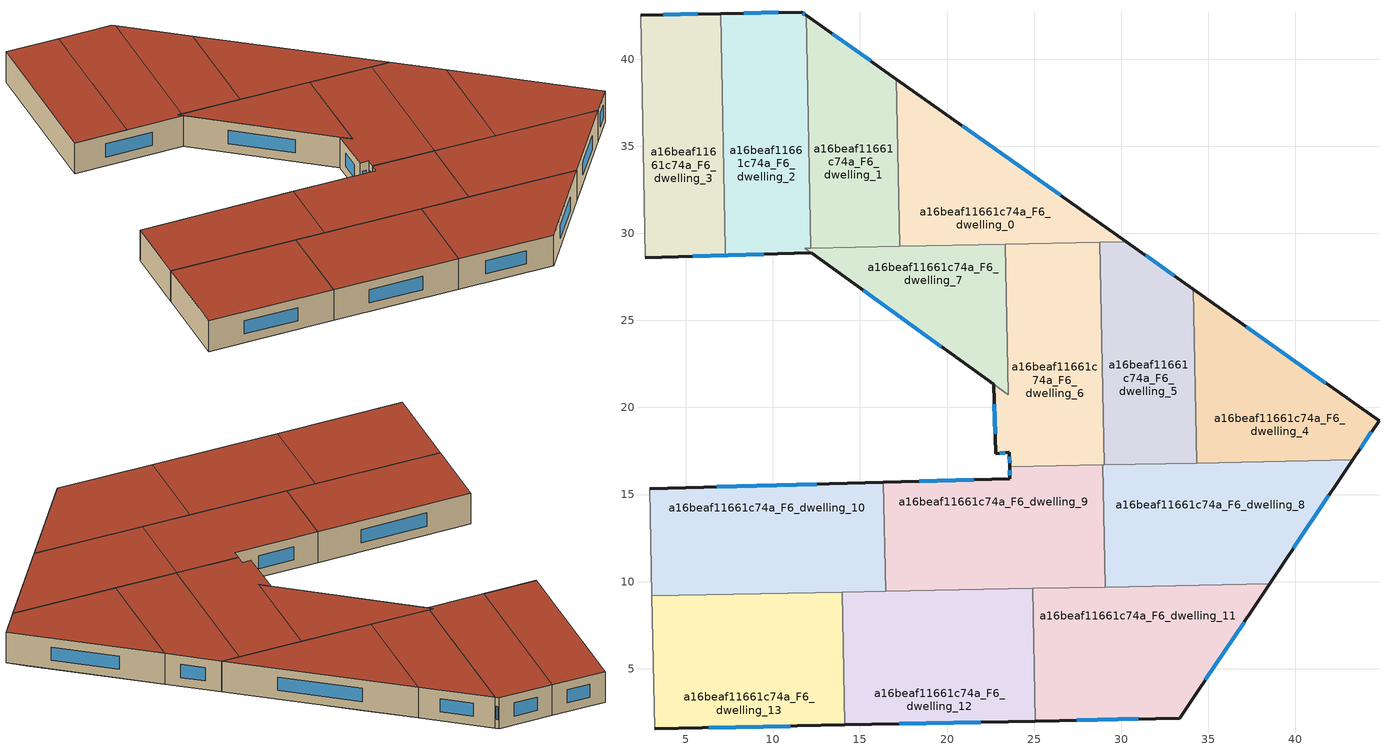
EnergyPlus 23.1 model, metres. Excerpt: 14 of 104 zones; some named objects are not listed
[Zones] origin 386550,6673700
a16beaf11661c74a_F6_dwelling_0
 floor adiabatic (EU_floor_Construction): 30.3,29.51 17.28,29.25 17.22,32.3 26.11,32.47 z18; 21,36.08 17.14,36.01 17.09,38.85 z18
 floor to a16beaf11661c74a_F5_dwelling_2 (EU_floor_Construction): 26.11,32.47 17.22,32.3 17.14,36.01 21,36.08 z18
 wall outside (EU_wall_Construction): 30.3,29.51 17.09,38.85 z18:21
 wall to a16beaf11661c74a_F6_dwelling_1 (EU_wall_Construction): 17.09,38.85 17.28,29.25 z18:21
 wall to a16beaf11661c74a_F6_dwelling_7 (EU_wall_Construction): 17.28,29.25 23.35,29.37 z18:21
 wall to a16beaf11661c74a_F6_dwelling_5 (EU_wall_Construction): 28.77,29.48 30.3,29.51 z18:21
 wall to a16beaf11661c74a_F6_dwelling_6 (EU_wall_Construction): 23.35,29.37 28.77,29.48 z18:21
 window (EU_Window_Construction): 26.52,32.18 20.86,36.18 z18.86:20.14
 roof outside (EU_roof_Construction): 30.3,29.51 17.09,38.85 17.28,29.25 z21
a16beaf11661c74a_F6_dwelling_1
 floor to a16beaf11661c74a_F5_dwelling_1 (EU_floor_Construction): 17.09,38.85 17.14,36.01 12.05,35.91 11.99,39.11 16.59,39.2 z18
 floor to a16beaf11661c74a_F5_dwelling_0 (EU_floor_Construction): 16.59,39.2 11.99,39.11 11.92,42.51 z18
 floor to a16beaf11661c74a_F5_dwelling_2 (EU_floor_Construction): 17.14,36.01 17.22,32.3 12.12,32.2 12.05,35.91 z18
 floor adiabatic (EU_floor_Construction): 17.22,32.3 17.28,29.25 12.18,29.15 12.12,32.2 z18
 wall outside (EU_wall_Construction): 17.09,38.85 11.92,42.51 z18:21
 wall to a16beaf11661c74a_F6_dwelling_2 (EU_wall_Construction): 11.92,42.51 12.18,29.15 z18:21
 wall to a16beaf11661c74a_F6_dwelling_7 (EU_wall_Construction): 12.18,29.15 17.28,29.25 z18:21
 window (EU_Window_Construction): 15.61,39.9 13.4,41.46 z18.86:20.14
 roof outside (EU_roof_Construction): 17.28,29.25 17.09,38.85 11.92,42.51 12.18,29.15 z21
a16beaf11661c74a_F6_dwelling_10
 floor to a16beaf11661c74a_F5_dwelling_10 (EU_floor_Construction): 16.4,13.01 16.44,10.84 3.03,10.58 2.98,12.75 z18
 floor to a16beaf11661c74a_F5_dwelling_11 (EU_floor_Construction): 16.44,10.84 16.47,9.45 3.05,9.18 3.03,10.58 z18
 floor adiabatic (EU_floor_Construction): 16.34,15.71 16.4,13.01 2.98,12.75 2.93,15.34 z18
 wall outside (EU_wall_Construction): 16.34,15.71 2.93,15.34 z18:21
 wall to a16beaf11661c74a_F6_dwelling_9 (EU_wall_Construction): 16.47,9.45 16.34,15.71 z18:21
 wall adiabatic (EU_wall_Construction): 2.93,15.34 3.05,9.18 z18:21
 wall to a16beaf11661c74a_F6_dwelling_13 (EU_wall_Construction): 3.05,9.18 13.97,9.4 z18:21
 wall to a16beaf11661c74a_F6_dwelling_12 (EU_wall_Construction): 13.97,9.4 16.47,9.45 z18:21
 window (EU_Window_Construction): 12.51,15.61 6.76,15.45 z18.86:20.14
 roof outside (EU_roof_Construction): 16.47,9.45 16.34,15.71 2.93,15.34 3.05,9.18 z21
a16beaf11661c74a_F6_dwelling_11
 floor to a16beaf11661c74a_F5_dwelling_12 (EU_floor_Construction): 38.07,9.2 36.66,7.1 24.97,6.87 24.93,8.94 z18
 floor to a16beaf11661c74a_F5_dwelling_13 (EU_floor_Construction): 36.66,7.1 35.16,4.86 25.01,4.66 24.97,6.87 z18
 floor to a16beaf11661c74a_F5_dwelling_11 (EU_floor_Construction): 38.52,9.88 38.07,9.2 24.93,8.94 24.91,9.61 z18
 floor to a16beaf11661c74a_F5_dwelling_14 (EU_floor_Construction): 35.16,4.86 33.36,2.17 25.06,2 25.01,4.66 z18
 wall outside (EU_wall_Construction): 25.06,2 33.36,2.17 38.52,9.88 z18:21
 wall to a16beaf11661c74a_F6_dwelling_12 (EU_wall_Construction): 24.91,9.61 25.06,2 z18:21
 wall to a16beaf11661c74a_F6_dwelling_8 (EU_wall_Construction): 38.52,9.88 29.09,9.69 z18:21
 wall to a16beaf11661c74a_F6_dwelling_9 (EU_wall_Construction): 29.09,9.69 24.91,9.61 z18:21
 window (EU_Window_Construction): 34.84,4.37 37.05,7.67 / 27.43,2.05 30.99,2.12 z18.86:20.14
 roof outside (EU_roof_Construction): 33.36,2.17 38.52,9.88 24.91,9.61 25.06,2 z21
a16beaf11661c74a_F6_dwelling_12
 floor to a16beaf11661c74a_F5_dwelling_12 (EU_floor_Construction): 24.93,8.94 24.97,6.87 14.03,6.66 13.99,8.72 z18
 floor to a16beaf11661c74a_F5_dwelling_14 (EU_floor_Construction): 25.01,4.66 25.06,2 14.12,1.77 14.07,4.44 z18
 floor to a16beaf11661c74a_F5_dwelling_13 (EU_floor_Construction): 24.97,6.87 25.01,4.66 14.07,4.44 14.03,6.66 z18
 floor adiabatic (EU_floor_Construction): 24.91,9.61 24.93,8.94 13.99,8.72 13.98,9.4 z18
 wall outside (EU_wall_Construction): 14.12,1.77 25.06,2 z18:21
 wall to a16beaf11661c74a_F6_dwelling_13 (EU_wall_Construction): 13.97,9.4 14.12,1.77 z18:21
 wall to a16beaf11661c74a_F6_dwelling_9 (EU_wall_Construction): 24.91,9.61 16.47,9.44 z18:21
 window (EU_Window_Construction): 17.25,1.84 21.94,1.93 z18.86:20.14
 roof outside (EU_roof_Construction): 25.06,2 24.91,9.61 13.97,9.4 14.12,1.77 z21
a16beaf11661c74a_F6_dwelling_13
 floor to a16beaf11661c74a_F5_dwelling_13 (EU_floor_Construction): 14.03,6.66 14.07,4.44 3.15,4.23 3.11,6.44 z18
 floor to a16beaf11661c74a_F5_dwelling_14 (EU_floor_Construction): 14.07,4.44 14.12,1.77 3.2,1.55 3.15,4.23 z18
 floor to a16beaf11661c74a_F5_dwelling_12 (EU_floor_Construction): 13.99,8.72 14.03,6.66 3.11,6.44 3.07,8.51 z18
 floor adiabatic (EU_floor_Construction): 13.97,9.4 13.99,8.72 3.07,8.51 3.05,9.18 z18
 wall outside (EU_wall_Construction): 3.2,1.54 14.12,1.77 z18:21
 wall adiabatic (EU_wall_Construction): 3.05,9.18 3.2,1.54 z18:21
 window (EU_Window_Construction): 6.32,1.61 11,1.71 z18.86:20.14
 roof outside (EU_roof_Construction): 14.12,1.77 13.97,9.4 3.05,9.18 3.2,1.54 z21
a16beaf11661c74a_F6_dwelling_2
 floor to a16beaf11661c74a_F5_dwelling_0 (EU_floor_Construction): 11.92,42.51 11.99,39.11 7.08,39.01 7.01,42.62 11.65,42.7 z18
 floor to a16beaf11661c74a_F5_dwelling_1 (EU_floor_Construction): 11.99,39.11 12.05,35.91 7.14,35.81 7.08,39.01 z18
 floor to a16beaf11661c74a_F5_dwelling_2 (EU_floor_Construction): 12.05,35.91 12.12,32.2 7.21,32.1 7.14,35.81 z18
 floor adiabatic (EU_floor_Construction): 12.12,32.2 12.18,29.15 11.83,29.14 12.19,28.88 2.67,28.61 7.28,28.75 7.27,29.06 7.21,32.1 z18
 wall outside (EU_wall_Construction): 11.92,42.51 11.65,42.7 7.01,42.62 / 2.67,28.61 12.19,28.88 z18:21
 wall to a16beaf11661c74a_F6_dwelling_3 (EU_wall_Construction): 7.01,42.62 7.27,29.06 7.28,28.75 2.67,28.62 z18:21
 wall to a16beaf11661c74a_F6_dwelling_7 (EU_wall_Construction): 12.19,28.88 11.83,29.14 12.18,29.15 z18:21
 window (EU_Window_Construction): 10.32,42.68 8.33,42.64 / 11.84,42.56 11.72,42.65 / 5.39,28.69 9.47,28.8 z18.86:20.14
 roof outside (EU_roof_Construction): 12.19,28.88 11.83,29.14 12.18,29.15 11.92,42.51 11.65,42.7 7.01,42.62 7.27,29.06 7.28,28.75 2.67,28.62 z21
a16beaf11661c74a_F6_dwelling_3
 floor to a16beaf11661c74a_F5_dwelling_2 (EU_floor_Construction): 7.14,35.81 7.21,32.1 2.61,32.01 2.53,35.72 z18
 floor to a16beaf11661c74a_F5_dwelling_0 (EU_floor_Construction): 7.01,42.62 7.08,39.01 2.47,38.92 2.4,42.53 z18
 floor to a16beaf11661c74a_F5_dwelling_3 (EU_floor_Construction): 7.21,32.1 7.28,28.75 2.67,28.62 2.61,32.01 z18
 floor to a16beaf11661c74a_F5_dwelling_1 (EU_floor_Construction): 7.08,39.01 7.14,35.81 2.53,35.72 2.47,38.92 z18
 wall outside (EU_wall_Construction): 7.01,42.62 2.4,42.53 z18:21
 wall adiabatic (EU_wall_Construction): 2.4,42.53 2.67,28.62 z18:21
 window (EU_Window_Construction): 5.69,42.59 3.72,42.56 z18.86:20.14
 roof outside (EU_roof_Construction): 7.28,28.75 7.01,42.62 2.4,42.53 2.67,28.62 z21
a16beaf11661c74a_F6_dwelling_4
 floor to a16beaf11661c74a_F5_dwelling_7 (EU_floor_Construction): 44.8,19.25 43.85,17.83 34.31,17.64 34.26,20.18 43.24,20.35 z18
 floor to a16beaf11661c74a_F5_dwelling_8 (EU_floor_Construction): 43.85,17.83 43.78,17.73 43.28,16.99 34.33,16.81 34.31,17.64 z18
 floor to a16beaf11661c74a_F5_dwelling_6 (EU_floor_Construction): 43.24,20.35 34.26,20.18 34.2,23.3 38.94,23.39 z18
 floor to a16beaf11661c74a_F5_dwelling_5 (EU_floor_Construction): 38.94,23.39 34.2,23.3 34.14,26.41 34.66,26.42 z18
 floor to a16beaf11661c74a_F5_dwelling_4 (EU_floor_Construction): 34.66,26.42 34.14,26.41 34.13,26.79 z18
 wall outside (EU_wall_Construction): 43.28,16.99 44.8,19.25 34.13,26.79 z18:21
 wall to a16beaf11661c74a_F6_dwelling_5 (EU_wall_Construction): 34.13,26.79 34.33,16.81 z18:21
 wall to a16beaf11661c74a_F6_dwelling_8 (EU_wall_Construction): 34.33,16.81 43.28,16.99 z18:21
 window (EU_Window_Construction): 41.75,21.4 37.18,24.64 / 43.72,17.63 44.37,18.6 z18.86:20.14
 roof outside (EU_roof_Construction): 43.28,16.99 44.8,19.25 34.13,26.79 34.33,16.81 z21
a16beaf11661c74a_F6_dwelling_5
 floor to a16beaf11661c74a_F5_dwelling_6 (EU_floor_Construction): 34.2,23.3 34.26,20.18 28.95,20.07 28.89,23.19 z18
 floor to a16beaf11661c74a_F5_dwelling_7 (EU_floor_Construction): 34.26,20.18 34.31,17.64 29,17.54 28.95,20.07 z18
 floor to a16beaf11661c74a_F5_dwelling_5 (EU_floor_Construction): 34.14,26.41 34.2,23.3 28.89,23.19 28.83,26.3 z18
 floor to a16beaf11661c74a_F5_dwelling_4 (EU_floor_Construction): 34.13,26.79 34.14,26.41 28.83,26.3 28.77,29.4 30.41,29.43 z18
 floor to a16beaf11661c74a_F5_dwelling_8 (EU_floor_Construction): 34.31,17.64 34.33,16.81 29.02,16.71 29,17.54 z18
 floor to a16beaf11661c74a_F5_dwelling_3 (EU_floor_Construction): 30.41,29.43 28.77,29.4 28.77,29.48 30.3,29.51 z18
 wall outside (EU_wall_Construction): 34.13,26.79 30.3,29.51 z18:21
 wall to a16beaf11661c74a_F6_dwelling_6 (EU_wall_Construction): 28.77,29.48 29.02,16.71 z18:21
 wall to a16beaf11661c74a_F6_dwelling_8 (EU_wall_Construction): 29.02,16.71 34.33,16.81 z18:21
 window (EU_Window_Construction): 33.04,27.57 31.39,28.73 z18.86:20.14
 roof outside (EU_roof_Construction): 34.33,16.81 34.13,26.79 30.3,29.51 28.77,29.48 29.02,16.71 z21
a16beaf11661c74a_F6_dwelling_6
 floor to a16beaf11661c74a_F5_dwelling_5 (EU_floor_Construction): 28.83,26.3 28.89,23.19 23.47,23.09 23.41,26.2 z18
 floor to a16beaf11661c74a_F5_dwelling_4 (EU_floor_Construction): 28.77,29.4 28.83,26.3 23.41,26.2 23.35,29.29 z18
 floor to a16beaf11661c74a_F5_dwelling_6 (EU_floor_Construction): 28.89,23.19 28.95,20.07 22.71,19.95 22.67,21.32 23.52,20.72 23.47,23.09 z18
 floor to a16beaf11661c74a_F5_dwelling_3 (EU_floor_Construction): 28.77,29.48 28.77,29.4 23.35,29.29 23.35,29.37 z18
 floor to a16beaf11661c74a_F5_dwelling_7 (EU_floor_Construction): 28.95,20.07 29,17.54 22.79,17.42 22.71,19.95 z18
 floor to a16beaf11661c74a_F5_dwelling_8 (EU_floor_Construction): 29,17.54 29.02,16.71 23.6,16.6 23.58,17.42 22.79,17.35 22.79,17.42 z18
 wall outside (EU_wall_Construction): 22.67,21.32 22.79,17.35 23.58,17.42 23.59,16.6 z18:21
 wall to a16beaf11661c74a_F6_dwelling_7 (EU_wall_Construction): 23.35,29.37 23.52,20.72 22.68,21.32 z18:21
 wall to a16beaf11661c74a_F6_dwelling_9 (EU_wall_Construction): 23.6,16.6 28.95,16.7 z18:21
 wall to a16beaf11661c74a_F6_dwelling_8 (EU_wall_Construction): 28.95,16.7 29.02,16.71 z18:21
 window (EU_Window_Construction): 23.58,17.18 23.59,16.83 / 23.02,17.37 23.35,17.4 / 22.71,20.19 22.76,18.49 z18.86:20.14
 roof outside (EU_roof_Construction): 29.02,16.71 28.77,29.48 23.35,29.37 23.52,20.72 22.68,21.32 22.79,17.35 23.58,17.42 23.59,16.6 z21
a16beaf11661c74a_F6_dwelling_7
 floor to a16beaf11661c74a_F5_dwelling_4 (EU_floor_Construction): 23.35,29.29 23.41,26.2 16.11,26.05 12.19,28.88 11.93,29.07 z18
 floor to a16beaf11661c74a_F5_dwelling_5 (EU_floor_Construction): 23.41,26.2 23.47,23.09 20.31,23.03 16.11,26.05 z18
 floor to a16beaf11661c74a_F5_dwelling_6 (EU_floor_Construction): 23.47,23.09 23.52,20.72 22.67,21.32 20.31,23.03 z18
 floor adiabatic (EU_floor_Construction): 23.35,29.37 23.35,29.29 11.93,29.07 12.19,28.88 11.83,29.14 z18
 wall outside (EU_wall_Construction): 12.19,28.88 22.67,21.32 z18:21
 window (EU_Window_Construction): 15.19,26.72 19.68,23.48 z18.86:20.14
 roof outside (EU_roof_Construction): 23.52,20.72 23.35,29.37 11.83,29.14 22.67,21.32 z21
a16beaf11661c74a_F6_dwelling_8
 floor to a16beaf11661c74a_F5_dwelling_8 (EU_floor_Construction): 43.28,16.99 42.31,15.54 28.98,15.28 28.95,16.71 z18
 floor to a16beaf11661c74a_F5_dwelling_10 (EU_floor_Construction): 40.95,13.5 40.88,13.39 39.47,11.29 29.06,11.09 29.02,13.26 z18
 floor to a16beaf11661c74a_F5_dwelling_11 (EU_floor_Construction): 39.47,11.29 38.52,9.88 29.09,9.69 29.06,11.09 z18
 floor to a16beaf11661c74a_F5_dwelling_9 (EU_floor_Construction): 42.31,15.54 40.95,13.5 29.02,13.26 28.98,15.28 z18
 wall outside (EU_wall_Construction): 38.52,9.88 43.28,16.99 z18:21
 wall to a16beaf11661c74a_F6_dwelling_9 (EU_wall_Construction): 28.95,16.71 29.09,9.69 z18:21
 window (EU_Window_Construction): 39.88,11.91 41.92,14.95 z18.86:20.14
 roof outside (EU_roof_Construction): 38.52,9.88 43.28,16.99 28.95,16.71 29.09,9.69 z21
a16beaf11661c74a_F6_dwelling_9
 floor to a16beaf11661c74a_F5_dwelling_11 (EU_floor_Construction): 29.06,11.09 29.09,9.69 16.47,9.45 16.44,10.84 z18
 floor to a16beaf11661c74a_F5_dwelling_10 (EU_floor_Construction): 29.02,13.26 29.06,11.09 16.44,10.84 16.4,13.01 z18
 floor to a16beaf11661c74a_F5_dwelling_8 (EU_floor_Construction): 28.95,16.71 28.98,15.28 23.61,15.17 23.59,16.46 23.59,16.6 z18
 floor to a16beaf11661c74a_F5_dwelling_9 (EU_floor_Construction): 28.98,15.28 29.02,13.26 16.4,13.01 16.34,15.71 23.6,15.92 23.6,16.14 23.61,15.17 z18
 wall outside (EU_wall_Construction): 23.59,16.6 23.6,15.92 16.34,15.71 z18:21
 window (EU_Window_Construction): 23.59,16.4 23.6,16.11 / 21.52,15.86 18.42,15.77 z18.86:20.14
 roof outside (EU_roof_Construction): 29.09,9.69 28.95,16.71 23.59,16.6 23.6,15.92 16.34,15.71 16.47,9.45 z21
[Building]
EU S2 Campaign: North Axis=0; Terrain=City; Solar Distribution=FullExterior
[Site:Location]
Helsinki-Vantaa.AP: Latitude=60.317; Longitude=24.963; Time Zone=2; Elevation=54.6
[SizingPeriod:WeatherFileDays]
AnnualSizingPeriod: Begin Month=1; Begin Day of Month=1; End Month=12; End Day of Month=31; Day of Week for Start Day=Monday; Use Weather File Daylight Saving Period=No; Use Weather File Rain and Snow Indicators=No
[MATERIAL]
EU_InternalMass_Material: Roughness=MediumRough; Thickness=0.1; Conductivity=1; Density=1800; Specific Heat=900; Thermal Absorptance=0.9; Solar Absorptance=0.7; Visible Absorptance=0.7
[MATERIAL:NOMASS] Roughness=MediumRough; Thermal Absorptance=0.9; Solar Absorptance=0.7; Visible Absorptance=0.7
Name | Thermal Resistance
EU_wall_NoMass | 1.10183
EU_roof_NoMass; EU_floor_NoMass | 1.70606
[WINDOWMATERIAL:SIMPLEGLAZINGSYSTEM]
EU_Window_SimpleGlazing: UFactor=3.11035; Solar Heat Gain Coefficient=0.8; Visible Transmittance=0.8
[CONSTRUCTION]
EU_wall_Construction: EU_wall_NoMass
EU_roof_Construction: EU_roof_NoMass
EU_floor_Construction: EU_floor_NoMass
EU_Window_Construction: EU_Window_SimpleGlazing
EU_InternalMass_Construction: EU_InternalMass_Material
[ZONE] Type=1; Multiplier=1; Ceiling Height=autocalculate; Floor Area=autocalculate; Part of Total Floor Area=Yes
Name | Volume
a16beaf11661c74a_F6_dwelling_0 | 187.589
a16beaf11661c74a_F6_dwelling_1 | 175.488
a16beaf11661c74a_F6_dwelling_10 | 250.102
a16beaf11661c74a_F6_dwelling_11 | 250.121
a16beaf11661c74a_F6_dwelling_12 | 250.136
a16beaf11661c74a_F6_dwelling_13 | 250.114
a16beaf11661c74a_F6_dwelling_2 | 203.89
a16beaf11661c74a_F6_dwelling_3 | 192.018
a16beaf11661c74a_F6_dwelling_4 | 187.556
a16beaf11661c74a_F6_dwelling_5 | 187.591
a16beaf11661c74a_F6_dwelling_6 | 216.68
a16beaf11661c74a_F6_dwelling_7 | 149.654
a16beaf11661c74a_F6_dwelling_8 | 250.119
a16beaf11661c74a_F6_dwelling_9 | 250.093
[INTERNALMASS] Construction=EU_InternalMass_Construction
Name | Zone or ZoneList | Surface Area
a16beaf11661c74a_F6_dwelling_0_EU_InternalMass | a16beaf11661c74a_F6_dwelling_0 | 62.5296
a16beaf11661c74a_F6_dwelling_1_EU_InternalMass | a16beaf11661c74a_F6_dwelling_1 | 58.496
a16beaf11661c74a_F6_dwelling_2_EU_InternalMass | a16beaf11661c74a_F6_dwelling_2 | 67.9793
a16beaf11661c74a_F6_dwelling_3_EU_InternalMass | a16beaf11661c74a_F6_dwelling_3 | 64.0416
a16beaf11661c74a_F6_dwelling_4_EU_InternalMass | a16beaf11661c74a_F6_dwelling_4 | 62.5236
a16beaf11661c74a_F6_dwelling_5_EU_InternalMass | a16beaf11661c74a_F6_dwelling_5 | 62.5303
a16beaf11661c74a_F6_dwelling_6_EU_InternalMass | a16beaf11661c74a_F6_dwelling_6 | 72.2259
a16beaf11661c74a_F6_dwelling_7_EU_InternalMass | a16beaf11661c74a_F6_dwelling_7 | 49.8909
a16beaf11661c74a_F6_dwelling_8_EU_InternalMass | a16beaf11661c74a_F6_dwelling_8 | 83.3731
a16beaf11661c74a_F6_dwelling_9_EU_InternalMass | a16beaf11661c74a_F6_dwelling_9 | 83.3639
a16beaf11661c74a_F6_dwelling_10_EU_InternalMass | a16beaf11661c74a_F6_dwelling_10 | 83.3677
a16beaf11661c74a_F6_dwelling_11_EU_InternalMass | a16beaf11661c74a_F6_dwelling_11 | 83.3735
a16beaf11661c74a_F6_dwelling_12_EU_InternalMass | a16beaf11661c74a_F6_dwelling_12 | 83.3789
a16beaf11661c74a_F6_dwelling_13_EU_InternalMass | a16beaf11661c74a_F6_dwelling_13 | 83.3712
[OTHEREQUIPMENT] Fuel Type=Electricity; Design Level Calculation Method=Watts/Area; Power per Zone Floor Area=1; Fraction Latent=0; Fraction Radiant=0; Fraction Lost=0; Carbon Dioxide Generation Rate=0; EndUse Subcategory=EU_Step8_InternalGains
Name | Zone or ZoneList or Space or SpaceList | Schedule
EU_Step8_InternalGain_a16beaf11661c74a_F6_dwelling_0_f000 | a16beaf11661c74a_F6_dwelling_0 | EU_Step8_GainSchedule_a16beaf11661c74a_F6_dwelling_0_f000
EU_Step8_InternalGain_a16beaf11661c74a_F6_dwelling_1_f000 | a16beaf11661c74a_F6_dwelling_1 | EU_Step8_GainSchedule_a16beaf11661c74a_F6_dwelling_1_f000
EU_Step8_InternalGain_a16beaf11661c74a_F6_dwelling_2_f000 | a16beaf11661c74a_F6_dwelling_2 | EU_Step8_GainSchedule_a16beaf11661c74a_F6_dwelling_2_f000
EU_Step8_InternalGain_a16beaf11661c74a_F6_dwelling_3_f000 | a16beaf11661c74a_F6_dwelling_3 | EU_Step8_GainSchedule_a16beaf11661c74a_F6_dwelling_3_f000
EU_Step8_InternalGain_a16beaf11661c74a_F6_dwelling_4_f000 | a16beaf11661c74a_F6_dwelling_4 | EU_Step8_GainSchedule_a16beaf11661c74a_F6_dwelling_4_f000
EU_Step8_InternalGain_a16beaf11661c74a_F6_dwelling_5_f000 | a16beaf11661c74a_F6_dwelling_5 | EU_Step8_GainSchedule_a16beaf11661c74a_F6_dwelling_5_f000
EU_Step8_InternalGain_a16beaf11661c74a_F6_dwelling_6_f000 | a16beaf11661c74a_F6_dwelling_6 | EU_Step8_GainSchedule_a16beaf11661c74a_F6_dwelling_6_f000
EU_Step8_InternalGain_a16beaf11661c74a_F6_dwelling_7_f000 | a16beaf11661c74a_F6_dwelling_7 | EU_Step8_GainSchedule_a16beaf11661c74a_F6_dwelling_7_f000
EU_Step8_InternalGain_a16beaf11661c74a_F6_dwelling_8_f000 | a16beaf11661c74a_F6_dwelling_8 | EU_Step8_GainSchedule_a16beaf11661c74a_F6_dwelling_8_f000
EU_Step8_InternalGain_a16beaf11661c74a_F6_dwelling_9_f000 | a16beaf11661c74a_F6_dwelling_9 | EU_Step8_GainSchedule_a16beaf11661c74a_F6_dwelling_9_f000
EU_Step8_InternalGain_a16beaf11661c74a_F6_dwelling_10_f000 | a16beaf11661c74a_F6_dwelling_10 | EU_Step8_GainSchedule_a16beaf11661c74a_F6_dwelling_10_f000
EU_Step8_InternalGain_a16beaf11661c74a_F6_dwelling_11_f000 | a16beaf11661c74a_F6_dwelling_11 | EU_Step8_GainSchedule_a16beaf11661c74a_F6_dwelling_11_f000
EU_Step8_InternalGain_a16beaf11661c74a_F6_dwelling_12_f000 | a16beaf11661c74a_F6_dwelling_12 | EU_Step8_GainSchedule_a16beaf11661c74a_F6_dwelling_12_f000
EU_Step8_InternalGain_a16beaf11661c74a_F6_dwelling_13_f000 | a16beaf11661c74a_F6_dwelling_13 | EU_Step8_GainSchedule_a16beaf11661c74a_F6_dwelling_13_f000
[ZONEVENTILATION:DESIGNFLOWRATE] Schedule=EU_AlwaysOn; Design Flow Rate Calculation Method=AirChanges/Hour; Air Changes per Hour=0.756316; Ventilation Type=Natural; Fan Pressure Rise=0; Fan Total Efficiency=1; Constant Term Coefficient=1; Temperature Term Coefficient=0; Velocity Term Coefficient=0; Velocity Squared Term Coefficient=0; Minimum Indoor Temperature=-100; Maximum Indoor Temperature=100; Delta Temperature=-100; Minimum Outdoor Temperature=-100; Maximum Outdoor Temperature=100; Maximum Wind Speed=40
Name | Zone or ZoneList or Space or SpaceList
EU_ConstantAir_a16beaf11661c74a_F6_dwelling_0 | a16beaf11661c74a_F6_dwelling_0
EU_ConstantAir_a16beaf11661c74a_F6_dwelling_1 | a16beaf11661c74a_F6_dwelling_1
EU_ConstantAir_a16beaf11661c74a_F6_dwelling_2 | a16beaf11661c74a_F6_dwelling_2
EU_ConstantAir_a16beaf11661c74a_F6_dwelling_3 | a16beaf11661c74a_F6_dwelling_3
EU_ConstantAir_a16beaf11661c74a_F6_dwelling_4 | a16beaf11661c74a_F6_dwelling_4
EU_ConstantAir_a16beaf11661c74a_F6_dwelling_5 | a16beaf11661c74a_F6_dwelling_5
EU_ConstantAir_a16beaf11661c74a_F6_dwelling_6 | a16beaf11661c74a_F6_dwelling_6
EU_ConstantAir_a16beaf11661c74a_F6_dwelling_7 | a16beaf11661c74a_F6_dwelling_7
EU_ConstantAir_a16beaf11661c74a_F6_dwelling_8 | a16beaf11661c74a_F6_dwelling_8
EU_ConstantAir_a16beaf11661c74a_F6_dwelling_9 | a16beaf11661c74a_F6_dwelling_9
EU_ConstantAir_a16beaf11661c74a_F6_dwelling_10 | a16beaf11661c74a_F6_dwelling_10
EU_ConstantAir_a16beaf11661c74a_F6_dwelling_11 | a16beaf11661c74a_F6_dwelling_11
EU_ConstantAir_a16beaf11661c74a_F6_dwelling_12 | a16beaf11661c74a_F6_dwelling_12
EU_ConstantAir_a16beaf11661c74a_F6_dwelling_13 | a16beaf11661c74a_F6_dwelling_13
[HVACTEMPLATE:ZONE:IDEALLOADSAIRSYSTEM] System Availability Schedule=EU_AlwaysOn; Maximum Heating Supply Air Temperature=50; Minimum Cooling Supply Air Temperature=13; Maximum Heating Supply Air Humidity Ratio=0.0156; Minimum Cooling Supply Air Humidity Ratio=0.0077; Heating Limit=NoLimit; Cooling Limit=NoLimit; Heating Availability Schedule=EU_AlwaysOn; Cooling Availability Schedule=EU_CoolingOff; Dehumidification Control Type=ConstantSensibleHeatRatio; Cooling Sensible Heat Ratio=0.7; Dehumidification Setpoint=60; Humidification Control Type=None; Humidification Setpoint=30; Outdoor Air Method=None; Outdoor Air Flow Rate per Person=0.00944; Outdoor Air Flow Rate per Zone Floor Area=0; Outdoor Air Flow Rate per Zone=0; Demand Controlled Ventilation Type=None; Outdoor Air Economizer Type=NoEconomizer; Heat Recovery Type=None; Sensible Heat Recovery Effectiveness=0.7; Latent Heat Recovery Effectiveness=0.65
Name | Template Thermostat
a16beaf11661c74a_F6_dwelling_0 | EU_HeatOnly_a16beaf11661c74a_F6_dwelling_0
a16beaf11661c74a_F6_dwelling_1 | EU_HeatOnly_a16beaf11661c74a_F6_dwelling_1
a16beaf11661c74a_F6_dwelling_2 | EU_HeatOnly_a16beaf11661c74a_F6_dwelling_2
a16beaf11661c74a_F6_dwelling_3 | EU_HeatOnly_a16beaf11661c74a_F6_dwelling_3
a16beaf11661c74a_F6_dwelling_4 | EU_HeatOnly_a16beaf11661c74a_F6_dwelling_4
a16beaf11661c74a_F6_dwelling_5 | EU_HeatOnly_a16beaf11661c74a_F6_dwelling_5
a16beaf11661c74a_F6_dwelling_6 | EU_HeatOnly_a16beaf11661c74a_F6_dwelling_6
a16beaf11661c74a_F6_dwelling_7 | EU_HeatOnly_a16beaf11661c74a_F6_dwelling_7
a16beaf11661c74a_F6_dwelling_8 | EU_HeatOnly_a16beaf11661c74a_F6_dwelling_8
a16beaf11661c74a_F6_dwelling_9 | EU_HeatOnly_a16beaf11661c74a_F6_dwelling_9
a16beaf11661c74a_F6_dwelling_10 | EU_HeatOnly_a16beaf11661c74a_F6_dwelling_10
a16beaf11661c74a_F6_dwelling_11 | EU_HeatOnly_a16beaf11661c74a_F6_dwelling_11
a16beaf11661c74a_F6_dwelling_12 | EU_HeatOnly_a16beaf11661c74a_F6_dwelling_12
a16beaf11661c74a_F6_dwelling_13 | EU_HeatOnly_a16beaf11661c74a_F6_dwelling_13
[SIZING:ZONE] Zone Cooling Design Supply Air Temperature Input Method=SupplyAirTemperature; Zone Cooling Design Supply Air Temperature=13; Zone Heating Design Supply Air Temperature Input Method=SupplyAirTemperature; Zone Heating Design Supply Air Temperature=50; Zone Cooling Design Supply Air Humidity Ratio=0.008; Zone Heating Design Supply Air Humidity Ratio=0.008; Cooling Design Air Flow Method=DesignDay; Cooling Design Air Flow Rate=0; Cooling Minimum Air Flow per Zone Floor Area=0.000762; Cooling Minimum Air Flow=0; Cooling Minimum Air Flow Fraction=0.2; Heating Design Air Flow Method=DesignDay; Heating Design Air Flow Rate=0; Heating Maximum Air Flow per Zone Floor Area=0.002032; Heating Maximum Air Flow=0.141576; Heating Maximum Air Flow Fraction=0.3; Account for Dedicated Outdoor Air System=No; Dedicated Outdoor Air System Control Strategy=NeutralSupplyAir; Dedicated Outdoor Air Low Setpoint Temperature for Design=autosize; Dedicated Outdoor Air High Setpoint Temperature for Design=autosize; Zone Load Sizing Method=Sensible Load Only No Latent Load; Zone Latent Cooling Design Supply Air Humidity Ratio Input Method=HumidityRatioDifference; Zone Cooling Design Supply Air Humidity Ratio Difference=0.005; Zone Latent Heating Design Supply Air Humidity Ratio Input Method=HumidityRatioDifference; Zone Humidification Design Supply Air Humidity Ratio Difference=0.005
a16beaf11661c74a_F6_dwelling_0; a16beaf11661c74a_F6_dwelling_1; a16beaf11661c74a_F6_dwelling_2; a16beaf11661c74a_F6_dwelling_3; a16beaf11661c74a_F6_dwelling_4; a16beaf11661c74a_F6_dwelling_5; a16beaf11661c74a_F6_dwelling_6; a16beaf11661c74a_F6_dwelling_7; a16beaf11661c74a_F6_dwelling_8; a16beaf11661c74a_F6_dwelling_9; a16beaf11661c74a_F6_dwelling_10; a16beaf11661c74a_F6_dwelling_11; a16beaf11661c74a_F6_dwelling_12; a16beaf11661c74a_F6_dwelling_13
[SCHEDULE:CONSTANT]
Name | Hourly Value
EU_AlwaysOn | 1
EU_CoolingOff | 0
[SCHEDULE:FILE] Column Number=1; Rows to Skip at Top=0; Number of Hours of Data=8760; Column Separator=Comma; Interpolate to Timestep=No; Minutes per Item=60; Adjust Schedule for Daylight Savings=Yes
Name | File
EU_Step8_GainSchedule_a16beaf11661c74a_F6_dwelling_0_f000 | ../../schedules/a16beaf11661c74a/a16beaf11661c74a_F6_dwelling_0_f000_gain.csv
EU_Step8_GainSchedule_a16beaf11661c74a_F6_dwelling_1_f000 | ../../schedules/a16beaf11661c74a/a16beaf11661c74a_F6_dwelling_1_f000_gain.csv
EU_Step8_GainSchedule_a16beaf11661c74a_F6_dwelling_2_f000 | ../../schedules/a16beaf11661c74a/a16beaf11661c74a_F6_dwelling_2_f000_gain.csv
EU_Step8_GainSchedule_a16beaf11661c74a_F6_dwelling_3_f000 | ../../schedules/a16beaf11661c74a/a16beaf11661c74a_F6_dwelling_3_f000_gain.csv
EU_Step8_GainSchedule_a16beaf11661c74a_F6_dwelling_4_f000 | ../../schedules/a16beaf11661c74a/a16beaf11661c74a_F6_dwelling_4_f000_gain.csv
EU_Step8_GainSchedule_a16beaf11661c74a_F6_dwelling_5_f000 | ../../schedules/a16beaf11661c74a/a16beaf11661c74a_F6_dwelling_5_f000_gain.csv
EU_Step8_GainSchedule_a16beaf11661c74a_F6_dwelling_6_f000 | ../../schedules/a16beaf11661c74a/a16beaf11661c74a_F6_dwelling_6_f000_gain.csv
EU_Step8_GainSchedule_a16beaf11661c74a_F6_dwelling_7_f000 | ../../schedules/a16beaf11661c74a/a16beaf11661c74a_F6_dwelling_7_f000_gain.csv
EU_Step8_GainSchedule_a16beaf11661c74a_F6_dwelling_8_f000 | ../../schedules/a16beaf11661c74a/a16beaf11661c74a_F6_dwelling_8_f000_gain.csv
EU_Step8_GainSchedule_a16beaf11661c74a_F6_dwelling_9_f000 | ../../schedules/a16beaf11661c74a/a16beaf11661c74a_F6_dwelling_9_f000_gain.csv
EU_Step8_GainSchedule_a16beaf11661c74a_F6_dwelling_10_f000 | ../../schedules/a16beaf11661c74a/a16beaf11661c74a_F6_dwelling_10_f000_gain.csv
EU_Step8_GainSchedule_a16beaf11661c74a_F6_dwelling_11_f000 | ../../schedules/a16beaf11661c74a/a16beaf11661c74a_F6_dwelling_11_f000_gain.csv
EU_Step8_GainSchedule_a16beaf11661c74a_F6_dwelling_12_f000 | ../../schedules/a16beaf11661c74a/a16beaf11661c74a_F6_dwelling_12_f000_gain.csv
EU_Step8_GainSchedule_a16beaf11661c74a_F6_dwelling_13_f000 | ../../schedules/a16beaf11661c74a/a16beaf11661c74a_F6_dwelling_13_f000_gain.csv
